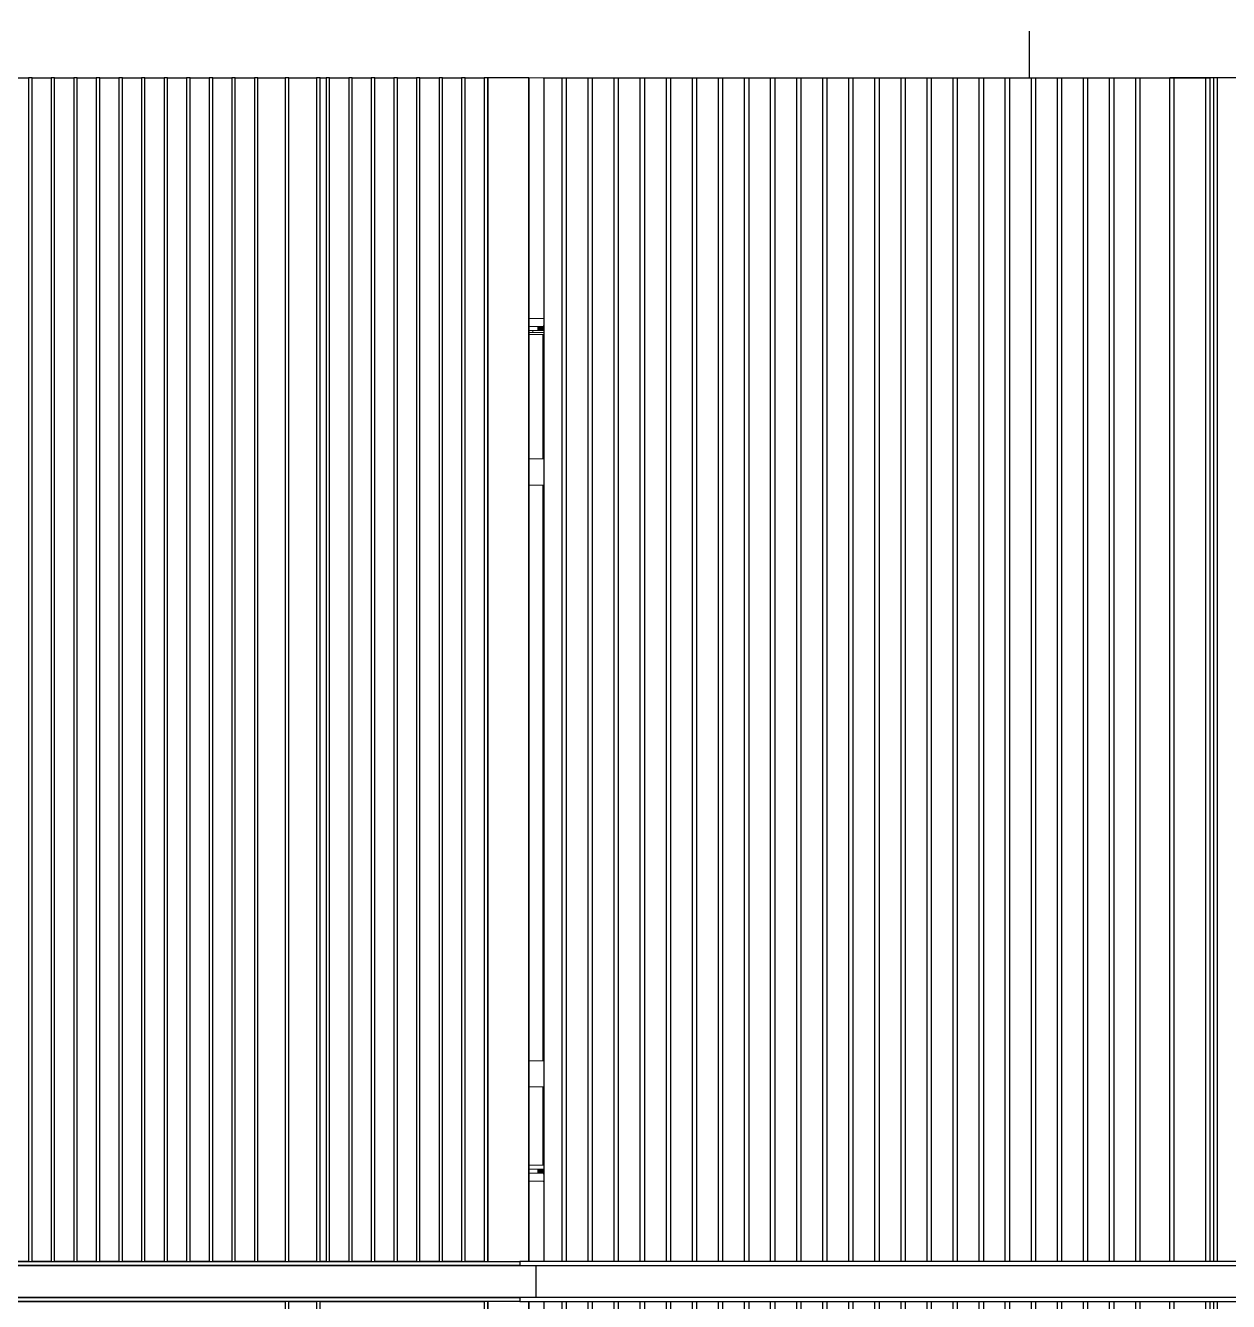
# Model space of a CAD drawing. Header units: millimetres. Extents: x 3774 to 718460, y -768339 to 192544.
# Drawn here: x 335387 to 338386, y -754964 to -751783 of the extents above; entities that cross this region are included whole.
import ezdxf
from ezdxf.enums import TextEntityAlignment as Align

# ---------------------------------------------------------------- set-up
doc = ezdxf.new("R2010")
doc.units = ezdxf.units.MM
doc.set_wipeout_variables(frame=1)
for name, pattern in [('TA_GL_000.70000', [1.925, 0.7, -0.175, 0.175, -0.175, 0.7]), ('XKITLINE00', [0]), ('XKITLINE02', [4, 2, -2])]:
    doc.linetypes.add(name, pattern=pattern)
for name, color, linetype in [('000 - 0_SYM_DWG_GRID-BUBBLE_MAIN_COLOR_1', 7, 'Continuous'), ('000 - 0_SYM_DWG_GRIDLINE_MAIN_COLOR_251', 7, 'Continuous'), ('000 - 0_SYM_DWG_LEVEL_TEXT', 7, 'Continuous'), ('010 - ASPG_EXTR_MAIN_COLOR_2', 7, 'Continuous'), ('010 - ASPG_EXTR_WIPEOUT_', 7, 'Continuous'), ('010 - ASPG_FRAMING_MAIN_COLOR_1', 7, 'Continuous'), ('010 - ASPG_FRAMING_MAIN_COLOR_2', 7, 'Continuous'), ('010 - ASPG_FRAMING_SUB_COLOR_2', 7, 'Continuous'), ('010 - ASPG_FRAMING_SUB_COLOR_3', 7, 'Continuous'), ('010 - ASPG_FRAMING_WIPEOUT_', 7, 'Continuous')]:
    doc.layers.add(name, color=color, linetype=linetype)
doc.layers.add('Bolt', color=7, linetype='Continuous', lineweight=0)
doc.layers.add('Part', color=7, linetype='Continuous', lineweight=0)
doc.styles.add('ARIAL', font='arial.ttf')
doc.styles.add('Arial_1', font='arial.ttf', dxfattribs={"height": 125})
doc.styles.add('TA', font='', dxfattribs={"height": 4.5})
doc.styles.get('TA').set_extended_font_data('Cordia New')

# ---------------------------------------------------------------- blocks, each defined once
blk = doc.blocks.new('*U5900')
at = {"color": 7}
blk.add_point((0, 0), dxfattribs=at)
at = {"layer": '000 - 0_SYM_DWG_LEVEL_TEXT', "color": 7, "style": 'Arial_1'}
for tag, p in [('LV_NAME_1', (-165.775, 11.925)), ('LV_NAME_2', (-165.787, 6.835)), ('LV_NAME_3', (-165.798, 1.744))]:
    blk.add_attdef(tag, p, '', height=3, dxfattribs=at)
blk = doc.blocks.new('*U7973')
at = {"layer": '000 - 0_SYM_DWG_GRIDLINE_MAIN_COLOR_251', "color": 7, "linetype": 'ByBlock', "ltscale": 5}
blk.add_line((16, 0), (-354.338, 0), dxfattribs=at)
at = {"color": 7, "style": 'TA', "flags": 1}
blk.add_attdef('LOCATION', (6, -6), '', height=4.5, rotation=270, dxfattribs=at)
at = {"layer": '000 - 0_SYM_DWG_GRID-BUBBLE_MAIN_COLOR_1', "color": 7, "style": 'ARIAL'}
blk.add_attdef('GRID-HEAD', text='', height=4, rotation=90, dxfattribs=at).set_placement((34, 0), align=Align.MIDDLE_CENTER)
blk = doc.blocks.new('*U5902')
at = {"layer": '000 - 0_SYM_DWG_GRIDLINE_MAIN_COLOR_251', "color": 7, "linetype": 'ByBlock', "ltscale": 5}
blk.add_line((10, 0), (-759, 0), dxfattribs=at)
at = {"color": 7, "style": 'TA', "flags": 1}
blk.add_attdef('LOCATION', (6, -6), '', height=4.5, rotation=270, dxfattribs=at)
blk = doc.blocks.new('W-1-PP19-SE-ENT3_20260407-104913_PP19_ENT3_ELE1_DIMS_1')
at = {"color": 7, "xscale": 50, "yscale": 50, "zscale": 50}
for p in [(-22800, 114550), (-22800, 111800)]:
    blk.add_blockref('*U5900', p, dxfattribs=at)
at = {"layer": '000 - 0_SYM_DWG_GRIDLINE_MAIN_COLOR_251', "color": 7, "linetype": 'TA_GL_000.70000'}
for name, p, xscale, yscale, zscale, rotation in [('*U7973', (-22800, 101510), 50.00000000000007, 50.00000000000007, 50.00000000000007, 270), ('*U5902', (-27800, 114550), 50.00000000000003, 50.00000000000003, 50.00000000000003, 180), ('*U5902', (-27800, 111800), 50.00000000000003, 50.00000000000003, 50.00000000000003, 180)]:
    blk.add_blockref(name, p, dxfattribs=dict(at, xscale=xscale, yscale=yscale, zscale=zscale, rotation=rotation))
blk = doc.blocks.new('*A6183500')
at = {"layer": 'Part', "color": 7, "linetype": 'XKITLINE00', "lineweight": 0}
for p, q in [((2179.569525, -60.453462), (2179.569525, -65.253462)), ((2179.569525, -60.453462), (2328.969438, -60.453462)), ((2179.569525, -65.253462), (2328.969438, -65.253462))]:
    blk.add_line(p, q, dxfattribs=at)
blk = doc.blocks.new('*A6193501')
at = {"layer": 'Part', "color": 7, "linetype": 'XKITLINE00', "lineweight": 0}
for q in [(2179.569525, -87.253462), (2328.969438, -82.453462)]:
    blk.add_line((2179.569525, -82.453462), q, dxfattribs=at)
blk = doc.blocks.new('*A7013583')
at = {"layer": 'Part', "color": 7, "linetype": 'XKITLINE00', "lineweight": 0}
for p, q in [((2214.209518, -68.053462), (2180.609525, -68.053462)), ((2180.609525, -68.573462), (2180.609525, -68.053462)), ((2214.209518, -68.573462), (2214.209518, -68.053462)), ((2214.209518, -68.573462), (2180.609525, -68.573462))]:
    blk.add_line(p, q, dxfattribs=at)
blk = doc.blocks.new('*A7023584')
at = {"layer": 'Part', "color": 7, "linetype": 'XKITLINE00', "lineweight": 0}
for p, q in [((2214.209518, -80.053462), (2180.609525, -80.053462)), ((2180.609525, -80.573462), (2180.609525, -80.053462)), ((2214.209518, -80.573462), (2214.209518, -80.053462)), ((2214.209518, -80.573462), (2180.609525, -80.573462))]:
    blk.add_line(p, q, dxfattribs=at)
blk = doc.blocks.new('*A7063588')
at = {"layer": 'Part', "color": 7, "linetype": 'XKITLINE00', "lineweight": 0}
for p, q in [((2190.369525, -68.053462), (2190.369525, -65.253462)), ((2192.769525, -68.053462), (2192.769525, -65.253462)), ((2190.369525, -80.053462), (2190.369525, -68.573462)), ((2192.769525, -80.053462), (2192.769525, -68.573462)), ((2190.369525, -82.453462), (2190.369525, -80.573462)), ((2192.769525, -82.453462), (2192.769525, -80.573462))]:
    blk.add_line(p, q, dxfattribs=at)
blk = doc.blocks.new('*A8343716')
at = {"layer": 'Part', "color": 7, "linetype": 'XKITLINE00', "lineweight": 0}
for p, q in [((2177.922563, -68.621462), (2177.922563, -68.573462)), ((2179.095383, -68.621462), (2177.922563, -68.621462)), ((2178.615383, -68.621462), (2178.615383, -68.573462)), ((2179.095383, -68.573462), (2179.095383, -68.621462))]:
    blk.add_line(p, q, dxfattribs=at)
blk = doc.blocks.new('*A8353717')
at = {"layer": 'Part', "color": 7, "linetype": 'XKITLINE00', "lineweight": 0}
for p, q in [((2178.248188, -68.861462), (2178.248188, -68.621462)), ((2178.248188, -68.621462), (2178.289758, -68.621462)), ((2178.289758, -68.861462), (2178.289758, -68.621462)), ((2178.769758, -68.621462), (2178.769758, -69.421462)), ((2178.608188, -69.421462), (2178.248188, -68.861462)), ((2178.248188, -68.861462), (2178.289758, -68.861462)), ((2178.289758, -68.861462), (2178.649758, -69.421462)), ((2178.769758, -69.421462), (2178.608188, -69.421462))]:
    blk.add_line(p, q, dxfattribs=at)
blk = doc.blocks.new('*A8363718')
at = {"layer": 'Part', "color": 7, "linetype": 'XKITLINE00', "lineweight": 0}
for p, q in [((2177.922563, -80.621462), (2177.922563, -80.573462)), ((2179.095383, -80.621462), (2177.922563, -80.621462)), ((2178.615383, -80.621462), (2178.615383, -80.573462)), ((2179.095383, -80.573462), (2179.095383, -80.621462))]:
    blk.add_line(p, q, dxfattribs=at)
blk = doc.blocks.new('*A8373719')
at = {"layer": 'Part', "color": 7, "linetype": 'XKITLINE00', "lineweight": 0}
for p, q in [((2178.248188, -80.861462), (2178.248188, -80.621462)), ((2178.248188, -80.621462), (2178.289758, -80.621462)), ((2178.289758, -80.861462), (2178.289758, -80.621462)), ((2178.769758, -80.621462), (2178.769758, -81.421462)), ((2178.608188, -81.421462), (2178.248188, -80.861462)), ((2178.248188, -80.861462), (2178.289758, -80.861462)), ((2178.289758, -80.861462), (2178.649758, -81.421462)), ((2178.769758, -81.421462), (2178.608188, -81.421462))]:
    blk.add_line(p, q, dxfattribs=at)
blk = doc.blocks.new('*A8383720')
at = {"layer": 'Part', "color": 7, "linetype": 'XKITLINE00', "lineweight": 0}
for p, q in [((2178.850468, -65.573462), (2178.850468, -65.493462)), ((2178.885109, -65.573462), (2178.885109, -65.533462)), ((2178.885109, -65.533462), (2179.50616, -65.533462)), ((2179.125109, -65.573462), (2179.125109, -65.533462)), ((2179.26616, -65.533462), (2179.26616, -65.493462)), ((2179.50616, -65.533462), (2179.50616, -65.493462))]:
    blk.add_line(p, q, dxfattribs=at)
blk = doc.blocks.new('*A8393721')
at = {"layer": 'Part', "color": 7, "linetype": 'XKITLINE00', "lineweight": 0}
for p, q in [((2177.729017, -65.253462), (2177.947581, -65.413462)), ((2179.471786, -65.413462), (2179.53035, -65.253462)), ((2179.951786, -65.413462), (2180.17035, -65.253462)), ((2177.947581, -65.413462), (2179.951786, -65.413462))]:
    blk.add_line(p, q, dxfattribs=at)
blk = doc.blocks.new('*A8403722')
at = {"layer": 'Part', "color": 7, "linetype": 'XKITLINE00', "lineweight": 0}
for p, q in [((2177.947581, -65.493462), (2177.947581, -65.413462)), ((2177.947581, -65.413462), (2179.951786, -65.413462)), ((2177.947581, -65.493462), (2179.951786, -65.493462)), ((2179.471786, -65.493462), (2179.471786, -65.413462)), ((2179.951786, -65.413462), (2179.951786, -65.493462))]:
    blk.add_line(p, q, dxfattribs=at)
blk = doc.blocks.new('*A8413723')
at = {"layer": 'Part', "color": 7, "linetype": 'XKITLINE00', "lineweight": 0}
for p, q in [((2177.729017, -82.453462), (2177.947581, -82.293462)), ((2177.947581, -82.293462), (2179.951786, -82.293462)), ((2179.53035, -82.453462), (2179.471786, -82.293462)), ((2179.951786, -82.293462), (2180.17035, -82.453462))]:
    blk.add_line(p, q, dxfattribs=at)
blk = doc.blocks.new('*A8423724')
at = {"layer": 'Part', "color": 7, "linetype": 'XKITLINE00', "lineweight": 0}
for p, q in [((2178.774258, -82.173462), (2178.393207, -82.173462)), ((2178.393207, -82.173462), (2178.393207, -82.213462)), ((2178.774258, -82.133462), (2178.774258, -82.173462)), ((2178.808899, -82.213462), (2178.808899, -82.133462)), ((2179.048899, -82.213462), (2179.048899, -82.133462))]:
    blk.add_line(p, q, dxfattribs=at)
blk = doc.blocks.new('*A8433725')
at = {"layer": 'Part', "color": 7, "linetype": 'XKITLINE00', "lineweight": 0}
for p, q in [((2179.951786, -82.213462), (2177.947581, -82.213462)), ((2177.947581, -82.213462), (2177.947581, -82.293462)), ((2177.947581, -82.293462), (2179.951786, -82.293462)), ((2179.471786, -82.293462), (2179.471786, -82.213462)), ((2179.951786, -82.293462), (2179.951786, -82.213462))]:
    blk.add_line(p, q, dxfattribs=at)
blk = doc.blocks.new('*A8443726')
at = {"layer": 'Part', "color": 7, "linetype": 'XKITLINE00', "lineweight": 0}
for p, q in [((2178.403273, -65.573462), (2179.496094, -65.573462)), ((2178.403273, -68.053462), (2178.403273, -65.573462)), ((2179.096094, -68.053462), (2179.096094, -65.573462)), ((2179.128094, -68.053462), (2179.128094, -65.573462)), ((2179.138468, -68.053462), (2179.138468, -65.573462)), ((2179.464094, -68.053462), (2179.464094, -65.573462)), ((2179.496094, -68.053462), (2179.496094, -65.573462)), ((2179.096094, -80.053462), (2179.096094, -68.573462)), ((2179.128094, -80.053462), (2179.128094, -68.573462)), ((2179.138468, -80.053462), (2179.138468, -68.573462)), ((2179.464094, -80.053462), (2179.464094, -68.573462)), ((2179.496094, -80.053462), (2179.496094, -68.573462)), ((2178.403273, -80.053462), (2178.403273, -69.102705)), ((2179.096094, -82.133462), (2179.096094, -80.573462)), ((2179.128094, -82.133462), (2179.128094, -80.573462)), ((2179.138468, -82.133462), (2179.138468, -80.573462)), ((2179.464094, -82.133462), (2179.464094, -80.573462)), ((2179.496094, -82.133462), (2179.496094, -80.573462)), ((2178.403273, -82.133462), (2178.403273, -81.102705)), ((2178.403273, -82.133462), (2179.496094, -82.133462))]:
    blk.add_line(p, q, dxfattribs=at)
blk = doc.blocks.new('*A8593741')
at = {"layer": 'Bolt'}
for points in [[(2178.853, -68.573), (2178.853, -68.621), (2178.58, -68.621), (2178.58, -68.573)], [(2178.793, -68.525), (2178.793, -68.573), (2178.64, -68.573), (2178.64, -68.525)]]:
    blk.add_hatch(color=7, dxfattribs=at).paths.add_polyline_path(points, flags=17)
at = {"layer": 'Bolt', "color": 7, "linetype": 'XKITLINE02', "lineweight": 0}
for p, q in [((2178.301, -68.685), (2178.301, -68.341)), ((2178.165, -68.621), (2178.165, -68.573)), ((2178.225, -68.573), (2178.225, -68.525)), ((2178.378, -68.573), (2178.378, -68.525)), ((2178.438, -68.621), (2178.438, -68.573))]:
    blk.add_line(p, q, dxfattribs=at)
at = {"layer": 'Bolt', "color": 7, "linetype": 'XKITLINE00', "lineweight": 0}
for p, q in [((2178.717, -68.685), (2178.717, -68.341)), ((2178.58, -68.621), (2178.58, -68.573)), ((2178.64, -68.573), (2178.64, -68.525)), ((2178.793, -68.573), (2178.793, -68.525)), ((2178.853, -68.621), (2178.853, -68.573))]:
    blk.add_line(p, q, dxfattribs=at)
blk = doc.blocks.new('*A8603742')
at = {"layer": 'Bolt'}
for points in [[(2178.853, -80.573), (2178.853, -80.621), (2178.58, -80.621), (2178.58, -80.573)], [(2178.793, -80.525), (2178.793, -80.573), (2178.64, -80.573), (2178.64, -80.525)]]:
    blk.add_hatch(color=7, dxfattribs=at).paths.add_polyline_path(points, flags=17)
at = {"layer": 'Bolt', "color": 7, "linetype": 'XKITLINE02', "lineweight": 0}
for p, q in [((2178.301, -80.685), (2178.301, -80.341)), ((2178.165, -80.621), (2178.165, -80.573)), ((2178.225, -80.573), (2178.225, -80.525)), ((2178.378, -80.573), (2178.378, -80.525)), ((2178.438, -80.621), (2178.438, -80.573))]:
    blk.add_line(p, q, dxfattribs=at)
at = {"layer": 'Bolt', "color": 7, "linetype": 'XKITLINE00', "lineweight": 0}
for p, q in [((2178.717, -80.685), (2178.717, -80.341)), ((2178.58, -80.621), (2178.58, -80.573)), ((2178.64, -80.573), (2178.64, -80.525)), ((2178.793, -80.573), (2178.793, -80.525)), ((2178.853, -80.621), (2178.853, -80.573))]:
    blk.add_line(p, q, dxfattribs=at)
blk = doc.blocks.new('*A8613743')
at = {"layer": 'Bolt'}
for points in [[(2178.259, -65.493), (2178.259, -65.413), (2178.532, -65.413), (2178.532, -65.493)], [(2179.367, -65.493), (2179.367, -65.413), (2179.64, -65.413), (2179.64, -65.493)]]:
    blk.add_hatch(color=7, dxfattribs=at).paths.add_polyline_path(points, flags=17)
at = {"layer": 'Bolt', "color": 7, "linetype": 'XKITLINE00', "lineweight": 0}
for p, q in [((2178.395, -65.35), (2178.395, -65.693)), ((2179.504, -65.35), (2179.504, -65.693)), ((2178.259, -65.413), (2178.259, -65.493)), ((2178.532, -65.413), (2178.532, -65.493)), ((2179.367, -65.413), (2179.367, -65.493)), ((2179.64, -65.413), (2179.64, -65.493))]:
    blk.add_line(p, q, dxfattribs=at)
blk = doc.blocks.new('*A8623744')
at = {"layer": 'Bolt', "color": 7, "linetype": 'XKITLINE02', "lineweight": 0}
blk.add_line((2178.874027, -65.773462), (2179.171386, -65.773462), dxfattribs=at)
blk = doc.blocks.new('*A8633745')
at = {"layer": 'Bolt', "color": 7, "linetype": 'XKITLINE02', "lineweight": 0}
blk.add_line((2179.025339, -81.933462), (2178.727981, -81.933462), dxfattribs=at)
blk = doc.blocks.new('*A8643746')
at = {"layer": 'Bolt'}
for points in [[(2178.259, -82.293), (2178.259, -82.213), (2178.532, -82.213), (2178.532, -82.293)], [(2179.367, -82.293), (2179.367, -82.213), (2179.64, -82.213), (2179.64, -82.293)]]:
    blk.add_hatch(color=7, dxfattribs=at).paths.add_polyline_path(points, flags=17)
at = {"layer": 'Bolt', "color": 7, "linetype": 'XKITLINE00', "lineweight": 0}
for p, q in [((2178.395, -82.357), (2178.395, -82.013)), ((2179.504, -82.357), (2179.504, -82.013)), ((2178.259, -82.293), (2178.259, -82.213)), ((2178.532, -82.293), (2178.532, -82.213)), ((2179.367, -82.293), (2179.367, -82.213)), ((2179.64, -82.293), (2179.64, -82.213))]:
    blk.add_line(p, q, dxfattribs=at)
blk = doc.blocks.new('*A8693751')
at = {"layer": 'Part', "color": 7, "linetype": 'XKITLINE00', "lineweight": 0}
for p, q in [((2181.329603, -82.453462), (2181.489603, -82.293462)), ((2181.489603, -82.293462), (2183.249603, -82.293462)), ((2183.249603, -82.293462), (2183.409603, -82.453462))]:
    blk.add_line(p, q, dxfattribs=at)
blk = doc.blocks.new('*A8703752')
at = {"layer": 'Part', "color": 7, "linetype": 'XKITLINE00', "lineweight": 0}
for p, q in [((2182.345603, -81.421462), (2182.345603, -80.621462)), ((2182.345603, -80.621462), (2182.393603, -80.621462)), ((2182.393603, -81.421462), (2182.393603, -80.621462)), ((2182.345603, -80.861462), (2182.393603, -80.861462)), ((2182.345603, -81.421462), (2182.393603, -81.421462))]:
    blk.add_line(p, q, dxfattribs=at)
blk = doc.blocks.new('*A8713753')
at = {"layer": 'Part', "color": 7, "linetype": 'XKITLINE00', "lineweight": 0}
for p, q in [((2181.969603, -80.573462), (2181.969603, -80.621462)), ((2181.969603, -80.621462), (2182.769603, -80.621462)), ((2182.769603, -80.621462), (2182.769603, -80.573462))]:
    blk.add_line(p, q, dxfattribs=at)
blk = doc.blocks.new('*A8723754')
at = {"layer": 'Part', "color": 7, "linetype": 'XKITLINE00', "lineweight": 0}
for p, q in [((2181.969603, -68.573462), (2181.969603, -68.621462)), ((2181.969603, -68.621462), (2182.769603, -68.621462)), ((2182.769603, -68.621462), (2182.769603, -68.573462))]:
    blk.add_line(p, q, dxfattribs=at)
blk = doc.blocks.new('*A8733755')
at = {"layer": 'Part', "color": 7, "linetype": 'XKITLINE00', "lineweight": 0}
for p, q in [((2182.345603, -69.421462), (2182.345603, -68.621462)), ((2182.345603, -68.621462), (2182.393603, -68.621462)), ((2182.393603, -69.421462), (2182.393603, -68.621462)), ((2182.345603, -68.861462), (2182.393603, -68.861462)), ((2182.345603, -69.421462), (2182.393603, -69.421462))]:
    blk.add_line(p, q, dxfattribs=at)
blk = doc.blocks.new('*A8743756')
at = {"layer": 'Part', "color": 7, "linetype": 'XKITLINE00', "lineweight": 0}
for p, q in [((2182.393603, -65.573462), (2182.393603, -65.493462)), ((2182.433603, -65.573462), (2182.433603, -65.533462)), ((2182.433603, -65.533462), (2182.873603, -65.533462)), ((2182.873603, -65.533462), (2182.873603, -65.493462))]:
    blk.add_line(p, q, dxfattribs=at)
blk = doc.blocks.new('*A8753757')
at = {"layer": 'Part', "color": 7, "linetype": 'XKITLINE00', "lineweight": 0}
for p, q in [((2181.489603, -65.413462), (2181.329603, -65.253462)), ((2183.409603, -65.253462), (2183.249603, -65.413462)), ((2183.249603, -65.413462), (2181.489603, -65.413462))]:
    blk.add_line(p, q, dxfattribs=at)
blk = doc.blocks.new('*A8763758')
at = {"layer": 'Part', "color": 7, "linetype": 'XKITLINE00', "lineweight": 0}
for p, q in [((2181.489603, -65.493462), (2181.489603, -65.413462)), ((2181.489603, -65.413462), (2183.249603, -65.413462)), ((2181.489603, -65.493462), (2183.249603, -65.493462)), ((2183.249603, -65.493462), (2183.249603, -65.413462))]:
    blk.add_line(p, q, dxfattribs=at)
blk = doc.blocks.new('*A8773759')
at = {"layer": 'Part', "color": 7, "linetype": 'XKITLINE00', "lineweight": 0}
for p, q in [((2150.000175, -65.253462), (2150.000175, -60.453462)), ((2150.000175, -60.453462), (2179.569525, -60.453462)), ((2179.569525, -65.253462), (2179.569525, -60.453462)), ((2150.000175, -65.253462), (2179.569525, -65.253462))]:
    blk.add_line(p, q, dxfattribs=at)
blk = doc.blocks.new('*A8783760')
at = {"layer": 'Part', "color": 7, "linetype": 'XKITLINE00', "lineweight": 0}
for p, q in [((2180.065187, -68.053462), (2150.601224, -68.053462)), ((2150.601224, -68.573462), (2150.601224, -68.053462)), ((2179.56513, -68.573462), (2179.56513, -68.053462)), ((2179.597134, -68.525462), (2179.597134, -68.053462)), ((2180.033183, -68.053462), (2180.033183, -68.525462)), ((2180.065187, -68.573462), (2180.065187, -68.053462)), ((2180.065187, -68.573462), (2150.601224, -68.573462)), ((2180.033183, -68.525462), (2179.597134, -68.525462))]:
    blk.add_line(p, q, dxfattribs=at)
blk = doc.blocks.new('*A8793761')
at = {"layer": 'Part', "color": 7, "linetype": 'XKITLINE00', "lineweight": 0}
for p, q in [((2180.065187, -80.053462), (2150.601224, -80.053462)), ((2150.601224, -80.573462), (2150.601224, -80.053462)), ((2179.56513, -80.573462), (2179.56513, -80.053462)), ((2179.597134, -80.525462), (2179.597134, -80.053462)), ((2180.033183, -80.053462), (2180.033183, -80.525462)), ((2180.065187, -80.573462), (2180.065187, -80.053462)), ((2180.065187, -80.573462), (2150.601224, -80.573462)), ((2180.033183, -80.525462), (2179.597134, -80.525462))]:
    blk.add_line(p, q, dxfattribs=at)
blk = doc.blocks.new('*A8803762')
at = {"layer": 'Part', "color": 7, "linetype": 'XKITLINE00', "lineweight": 0}
for p, q in [((2150.000175, -87.253462), (2150.000175, -82.453462)), ((2150.000175, -82.453462), (2179.569525, -82.453462)), ((2179.569525, -87.253462), (2179.569525, -82.453462)), ((2150.000175, -87.253462), (2179.569525, -87.253462))]:
    blk.add_line(p, q, dxfattribs=at)
blk = doc.blocks.new('*A9043786')
at = {"layer": 'Bolt', "color": 7, "linetype": 'XKITLINE02', "lineweight": 0}
for p, q in [((2182.345603, -81.877462), (2182.305603, -81.877462)), ((2182.393603, -81.877462), (2182.345603, -81.877462)), ((2182.456963, -81.933462), (2182.113603, -81.933462)), ((2182.345603, -81.989462), (2182.305603, -81.989462)), ((2182.393603, -81.989462), (2182.345603, -81.989462))]:
    blk.add_line(p, q, dxfattribs=at)
blk = doc.blocks.new('*A9053787')
at = {"layer": 'Bolt'}
for points in [[(2182.074, -80.573), (2182.074, -80.525), (2182.186, -80.525), (2182.186, -80.573)], [(2182.074, -80.621), (2182.074, -80.573), (2182.186, -80.573), (2182.186, -80.621)], [(2182.554, -80.573), (2182.554, -80.525), (2182.666, -80.525), (2182.666, -80.573)], [(2182.554, -80.621), (2182.554, -80.573), (2182.666, -80.573), (2182.666, -80.621)]]:
    blk.add_hatch(color=7, dxfattribs=at).paths.add_polyline_path(points, flags=17)
at = {"layer": 'Bolt', "color": 7, "linetype": 'XKITLINE00', "lineweight": 0}
for p, q in [((2182.13, -80.685), (2182.13, -80.341)), ((2182.61, -80.685), (2182.61, -80.341)), ((2182.074, -80.573), (2182.074, -80.525)), ((2182.074, -80.621), (2182.074, -80.573)), ((2182.186, -80.573), (2182.186, -80.525)), ((2182.186, -80.621), (2182.186, -80.573)), ((2182.554, -80.573), (2182.554, -80.525)), ((2182.554, -80.621), (2182.554, -80.573)), ((2182.666, -80.573), (2182.666, -80.525)), ((2182.666, -80.621), (2182.666, -80.573))]:
    blk.add_line(p, q, dxfattribs=at)
blk = doc.blocks.new('*A9063788')
at = {"layer": 'Bolt'}
for points in [[(2182.074, -68.573), (2182.074, -68.525), (2182.186, -68.525), (2182.186, -68.573)], [(2182.074, -68.621), (2182.074, -68.573), (2182.186, -68.573), (2182.186, -68.621)], [(2182.554, -68.573), (2182.554, -68.525), (2182.666, -68.525), (2182.666, -68.573)], [(2182.554, -68.621), (2182.554, -68.573), (2182.666, -68.573), (2182.666, -68.621)]]:
    blk.add_hatch(color=7, dxfattribs=at).paths.add_polyline_path(points, flags=17)
at = {"layer": 'Bolt', "color": 7, "linetype": 'XKITLINE00', "lineweight": 0}
for p, q in [((2182.13, -68.685), (2182.13, -68.341)), ((2182.61, -68.685), (2182.61, -68.341)), ((2182.074, -68.573), (2182.074, -68.525)), ((2182.074, -68.621), (2182.074, -68.573)), ((2182.186, -68.573), (2182.186, -68.525)), ((2182.186, -68.621), (2182.186, -68.573)), ((2182.554, -68.573), (2182.554, -68.525)), ((2182.554, -68.621), (2182.554, -68.573)), ((2182.666, -68.573), (2182.666, -68.525)), ((2182.666, -68.621), (2182.666, -68.573))]:
    blk.add_line(p, q, dxfattribs=at)
blk = doc.blocks.new('*A9073789')
at = {"layer": 'Bolt'}
for points in [[(2181.786, -65.413), (2181.786, -65.493), (2181.674, -65.493), (2181.674, -65.413)], [(2183.066, -65.413), (2183.066, -65.493), (2182.954, -65.493), (2182.954, -65.413)]]:
    blk.add_hatch(color=7, dxfattribs=at).paths.add_polyline_path(points, flags=17)
at = {"layer": 'Bolt', "color": 7, "linetype": 'XKITLINE00', "lineweight": 0}
for p, q in [((2181.73, -65.35), (2181.73, -65.693)), ((2183.01, -65.35), (2183.01, -65.693)), ((2181.674, -65.413), (2181.674, -65.493)), ((2181.786, -65.413), (2181.786, -65.493)), ((2182.954, -65.413), (2182.954, -65.493)), ((2183.066, -65.413), (2183.066, -65.493))]:
    blk.add_line(p, q, dxfattribs=at)
blk = doc.blocks.new('*A9083790')
at = {"layer": 'Bolt', "color": 7, "linetype": 'XKITLINE02', "lineweight": 0}
for p, q in [((2182.282243, -65.773462), (2182.625603, -65.773462)), ((2182.345603, -65.717462), (2182.393603, -65.717462)), ((2182.345603, -65.829462), (2182.393603, -65.829462)), ((2182.393603, -65.717462), (2182.433603, -65.717462)), ((2182.393603, -65.829462), (2182.433603, -65.829462))]:
    blk.add_line(p, q, dxfattribs=at)
blk = doc.blocks.new('*A9193801')
at = {"layer": 'Part', "color": 7, "linetype": 'XKITLINE00', "lineweight": 0}
for p, q in [((2182.769603, -65.573462), (2181.969603, -65.573462)), ((2181.969603, -68.053462), (2181.969603, -65.573462)), ((2182.769603, -68.053462), (2182.769603, -65.573462)), ((2181.969603, -80.053462), (2181.969603, -68.621462)), ((2182.769603, -80.053462), (2182.769603, -68.621462)), ((2181.969603, -82.133462), (2181.969603, -80.621462)), ((2182.769603, -82.133462), (2182.769603, -80.621462)), ((2181.969603, -82.133462), (2182.769603, -82.133462))]:
    blk.add_line(p, q, dxfattribs=at)
blk = doc.blocks.new('*A9233805')
at = {"layer": 'Part', "color": 7, "linetype": 'XKITLINE00', "lineweight": 0}
for p, q in [((2183.249603, -82.213462), (2181.489603, -82.213462)), ((2181.489603, -82.213462), (2181.489603, -82.293462)), ((2183.249603, -82.293462), (2181.489603, -82.293462)), ((2183.249603, -82.213462), (2183.249603, -82.293462))]:
    blk.add_line(p, q, dxfattribs=at)
blk = doc.blocks.new('*A9243806')
at = {"layer": 'Part', "color": 7, "linetype": 'XKITLINE00', "lineweight": 0}
for p, q in [((2182.305603, -82.173462), (2181.865603, -82.173462)), ((2181.865603, -82.173462), (2181.865603, -82.213462)), ((2182.305603, -82.133462), (2182.305603, -82.173462)), ((2182.345603, -82.213462), (2182.345603, -82.133462))]:
    blk.add_line(p, q, dxfattribs=at)
blk = doc.blocks.new('*A9263808')
at = {"layer": 'Bolt'}
for points in [[(2181.786, -82.213), (2181.786, -82.293), (2181.674, -82.293), (2181.674, -82.213)], [(2183.066, -82.213), (2183.066, -82.293), (2182.954, -82.293), (2182.954, -82.213)]]:
    blk.add_hatch(color=7, dxfattribs=at).paths.add_polyline_path(points, flags=17)
at = {"layer": 'Bolt', "color": 7, "linetype": 'XKITLINE00', "lineweight": 0}
for p, q in [((2181.73, -82.357), (2181.73, -82.013)), ((2183.01, -82.357), (2183.01, -82.013)), ((2181.674, -82.293), (2181.674, -82.213)), ((2181.786, -82.293), (2181.786, -82.213)), ((2182.954, -82.293), (2182.954, -82.213)), ((2183.066, -82.293), (2183.066, -82.213))]:
    blk.add_line(p, q, dxfattribs=at)
blk = doc.blocks.new('W-1-PP19-SE-ENT3_20260407-111149_PP19_ENT3_SE_ELE3')
at = {"color": 7, "lineweight": 0, "xscale": 125, "yscale": 125, "zscale": 125}
for name in ['*A8773759', '*A6183500', '*A8393721', '*A8403722', '*A8613743', '*A8753757', '*A8763758', '*A9073789', '*A7063588', '*A8443726', '*A8383720', '*A9193801', '*A9083790', '*A8743756', '*A8623744', '*A8783760', '*A7013583', '*A8593741', '*A9063788', '*A8343716', '*A8353717', '*A8723754', '*A8733755', '*A8793761', '*A7023584', '*A8603742', '*A9053787', '*A8363718', '*A8373719', '*A8713753', '*A8703752', '*A8643746', '*A8633745', '*A9263808', '*A9043786', '*A8433725', '*A8423724', '*A9233805', '*A9243806', '*A8803762', '*A8413723', '*A6193501', '*A8693751']:
    blk.add_blockref(name, (-296446.190625, 122106.68275), dxfattribs=at)
blk = doc.blocks.new('*U5926')
at = {"color": 7}
blk.add_wipeout([(50, 0), (1350, 0), (1350, 8350), (50, 8350)], dxfattribs=at).dxf.layer = '010 - ASPG_EXTR_WIPEOUT_'
at = {"layer": '010 - ASPG_FRAMING_SUB_COLOR_2', "color": 7}
blk.add_lwpolyline([(50, 0), (1350, 0), (1350, 8350), (50, 8350)], close=True, dxfattribs=at)
at = {"color": 7}
blk.add_wipeout([(-50, 0), (50, 0), (50, 8350), (-50, 8350)], dxfattribs=at).dxf.layer = '010 - ASPG_EXTR_WIPEOUT_'
at = {"layer": '010 - ASPG_EXTR_MAIN_COLOR_2', "color": 7}
blk.add_lwpolyline([(58.5, 0), (68.8, 0), (68.8, 8350), (58.5, 8350)], close=True, dxfattribs=at)
at = {"layer": '010 - ASPG_FRAMING_MAIN_COLOR_1', "color": 7}
for points in [[(-50, 0), (-40, 0), (-40, 8350), (-50, 8350)], [(40, 0), (50, 0), (50, 8350), (40, 8350)]]:
    blk.add_lwpolyline(points, close=True, dxfattribs=at)
at = {"layer": '010 - ASPG_FRAMING_SUB_COLOR_2', "color": 7}
blk.add_lwpolyline([(-50, 0), (50, 0), (50, 8350), (-50, 8350)], close=True, dxfattribs=at)
blk = doc.blocks.new('*U5928')
at = {"color": 7}
blk.add_wipeout([(50, 0), (1610, 0), (1610, 8350), (50, 8350)], dxfattribs=at).dxf.layer = '010 - ASPG_EXTR_WIPEOUT_'
at = {"layer": '010 - ASPG_EXTR_MAIN_COLOR_2', "color": 7}
for points in [[(125, 0), (135.2, 0), (135.2, 8350), (125, 8350)], [(190, 0), (200.2, 0), (200.2, 8350), (190, 8350)], [(255, 0), (265.2, 0), (265.2, 8350), (255, 8350)], [(320, 0), (330.2, 0), (330.2, 8350), (320, 8350)], [(385, 0), (395.2, 0), (395.2, 8350), (385, 8350)], [(450, 0), (460.2, 0), (460.2, 8350), (450, 8350)], [(515, 0), (525.2, 0), (525.2, 8350), (515, 8350)], [(580, 0), (590.2, 0), (590.2, 8350), (580, 8350)], [(645, 0), (655.2, 0), (655.2, 8350), (645, 8350)], [(710, 0), (720.2, 0), (720.2, 8350), (710, 8350)], [(775, 0), (785.2, 0), (785.2, 8350), (775, 8350)], [(840, 0), (850.2, 0), (850.2, 8350), (840, 8350)], [(905, 0), (915.2, 0), (915.2, 8350), (905, 8350)], [(970, 0), (980.2, 0), (980.2, 8350), (970, 8350)], [(1035, 0), (1045.2, 0), (1045.2, 8350), (1035, 8350)], [(1100, 0), (1110.2, 0), (1110.2, 8350), (1100, 8350)], [(1165, 0), (1175.2, 0), (1175.2, 8350), (1165, 8350)], [(1230, 0), (1240.2, 0), (1240.2, 8350), (1230, 8350)], [(1295, 0), (1305.2, 0), (1305.2, 8350), (1295, 8350)], [(1360, 0), (1370.2, 0), (1370.2, 8350), (1360, 8350)], [(1425, 0), (1435.2, 0), (1435.2, 8350), (1425, 8350)], [(1490, 0), (1500.2, 0), (1500.2, 8350), (1490, 8350)], [(1555, 0), (1565.2, 0), (1565.2, 8350), (1555, 8350)]]:
    blk.add_lwpolyline(points, close=True, dxfattribs=at)
at = {"layer": '010 - ASPG_FRAMING_SUB_COLOR_2', "color": 7}
blk.add_lwpolyline([(50, 0), (1610, 0), (1610, 8350), (50, 8350)], close=True, dxfattribs=at)
at = {"color": 7}
blk.add_wipeout([(-50, 0), (50, 0), (50, 8350), (-50, 8350)], dxfattribs=at).dxf.layer = '010 - ASPG_EXTR_WIPEOUT_'
at = {"layer": '010 - ASPG_FRAMING_MAIN_COLOR_1', "color": 7}
for points in [[(-50, 0), (-40, 0), (-40, 8350), (-50, 8350)], [(40, 0), (50, 0), (50, 8350), (40, 8350)]]:
    blk.add_lwpolyline(points, close=True, dxfattribs=at)
at = {"layer": '010 - ASPG_FRAMING_SUB_COLOR_2', "color": 7}
blk.add_lwpolyline([(-50, 0), (50, 0), (50, 8350), (-50, 8350)], close=True, dxfattribs=at)
blk = doc.blocks.new('*U5932')
at = {"color": 7}
blk.add_wipeout([(0, 0), (8.7, 0), (8.7, 8350), (0, 8350)], dxfattribs=at)
blk.add_lwpolyline([(0, 0), (8.7, 0), (8.7, 8350), (0, 8350)], close=True, dxfattribs=at)
blk = doc.blocks.new('*U5931')
at = {"color": 7}
blk.add_wipeout([(0, 0), (9.2, 0), (9.2, 8350), (0, 8350)], dxfattribs=at)
blk.add_lwpolyline([(0, 0), (9.2, 0), (9.2, 8350), (0, 8350)], close=True, dxfattribs=at)
blk = doc.blocks.new('*U5933')
at = {"color": 7}
blk.add_wipeout([(0, 0), (102.2, 0), (102.2, 8350), (0, 8350)], dxfattribs=at)
blk.add_lwpolyline([(0, 0), (102.2, 0), (102.2, 8350), (0, 8350)], close=True, dxfattribs=at)
blk = doc.blocks.new('000_ASPG_TYP_FILES_FRAMING_EXTR_BREAKLINE__FRONT_VIEW_')
at = {"color": 7}
blk.add_wipeout([(0, -40), (140, -40), (140, 40), (0, 40)], dxfattribs=at).dxf.layer = '010 - ASPG_FRAMING_WIPEOUT_'
at = {"layer": '010 - ASPG_FRAMING_MAIN_COLOR_2', "color": 7}
blk.add_lwpolyline([(0, -40), (140, -40), (140, 40), (0, 40)], close=True, dxfattribs=at)
at = {"color": 7}
for points in [[(-40, 40), (180, 40), (180, 50), (-40, 50)], [(-40, -50), (180, -50), (180, -40), (-40, -40)]]:
    blk.add_wipeout(points, dxfattribs=at).dxf.layer = '010 - ASPG_FRAMING_WIPEOUT_'
at = {"layer": '010 - ASPG_FRAMING_MAIN_COLOR_1', "color": 7}
for points in [[(-40, 40), (180, 40), (180, 50), (-40, 50)], [(-40, -50), (180, -50), (180, -40), (-40, -40)]]:
    blk.add_lwpolyline(points, close=True, dxfattribs=at)
blk = doc.blocks.new('000_ASPG_TYP_FILES_FRAMING_EXTR_BREAKLINE__FROFADadffASafafsAFNT_VIEW')
at = {"color": 7}
blk.add_blockref('000_ASPG_TYP_FILES_FRAMING_EXTR_BREAKLINE__FRONT_VIEW_', (0, 0), dxfattribs=at)
blk = doc.blocks.new('*U5950')
at = {"color": 7}
blk.add_wipeout([(0, 0), (8.7, 0), (8.7, 2950), (0, 2950)], dxfattribs=at)
blk.add_lwpolyline([(0, 0), (8.7, 0), (8.7, 2950), (0, 2950)], close=True, dxfattribs=at)
blk = doc.blocks.new('*U5945')
at = {"color": 7}
blk.add_wipeout([(0, -40), (3704.6, -40), (3704.6, 40), (0, 40)], dxfattribs=at).dxf.layer = '010 - ASPG_FRAMING_WIPEOUT_'
at = {"layer": '010 - ASPG_FRAMING_SUB_COLOR_3', "color": 7}
blk.add_lwpolyline([(0, -40), (3704.6, -40), (3704.6, 40), (0, 40)], close=True, dxfattribs=at)
at = {"color": 7}
for points in [[(-40, 40), (3779.6, 40), (3779.6, 50), (-40, 50)], [(-40, -50), (3779.6, -50), (3779.6, -40), (-40, -40)]]:
    blk.add_wipeout(points, dxfattribs=at).dxf.layer = '010 - ASPG_FRAMING_WIPEOUT_'
at = {"layer": '010 - ASPG_FRAMING_SUB_COLOR_2', "color": 7}
for points in [[(-40, 40), (3779.6, 40), (3779.6, 50), (-40, 50)], [(-40, -50), (3779.6, -50), (3779.6, -40), (-40, -40)]]:
    blk.add_lwpolyline(points, close=True, dxfattribs=at)
blk = doc.blocks.new('*U7969')
at = {"color": 7}
blk.add_wipeout([(0, -40), (18510.6, -40), (18510.6, 40), (0, 40)], dxfattribs=at).dxf.layer = '010 - ASPG_FRAMING_WIPEOUT_'
at = {"layer": '010 - ASPG_FRAMING_MAIN_COLOR_2', "color": 7}
blk.add_lwpolyline([(0, -40), (18510.6, -40), (18510.6, 40), (0, 40)], close=True, dxfattribs=at)
at = {"color": 7}
for points in [[(-40, 40), (18511, 40), (18511, 50), (-40, 50)], [(-40, -50), (18511, -50), (18511, -40), (-40, -40)]]:
    blk.add_wipeout(points, dxfattribs=at).dxf.layer = '010 - ASPG_FRAMING_WIPEOUT_'
at = {"layer": '010 - ASPG_FRAMING_MAIN_COLOR_1', "color": 7}
for points in [[(-40, 40), (18511, 40), (18511, 50), (-40, 50)], [(-40, -50), (18511, -50), (18511, -40), (-40, -40)]]:
    blk.add_lwpolyline(points, close=True, dxfattribs=at)
blk = doc.blocks.new('*U6996')
at = {"color": 7}
blk.add_wipeout([(0, 0), (3761.7, 0), (3761.7, 2900), (0, 2900)], dxfattribs=at)
blk.add_lwpolyline([(0, 0), (3761.7, 0), (3761.7, 2900), (0, 2900)], close=True, dxfattribs=at)
blk = doc.blocks.new('*U6997')
at = {"color": 7}
blk.add_wipeout([(0, 0), (3761.7, 0), (3761.7, 2950), (0, 2950)], dxfattribs=at)
blk.add_lwpolyline([(0, 0), (3761.7, 0), (3761.7, 2950), (0, 2950)], close=True, dxfattribs=at)
blk = doc.blocks.new('W-1-PP19-SE-ENT3_20260407-131650_PP19_ENT3_ASPG_ELE3')
at = {"color": 7, "xscale": -1}
for name, p in [('*U6997', (-24048.3, 111600)), ('*U6996', (-24048.3, 108600))]:
    blk.add_blockref(name, p, dxfattribs=at)
at = {"color": 7}
blk.add_blockref('*U5926', (-22400, 106200), dxfattribs=at)
for name, p in [('*U5950', (-25295.2, 111600)), ('*U5950', (-25238.9, 111600)), ('*U5950', (-25182.6, 111600)), ('*U5950', (-25126.4, 111600)), ('*U5950', (-25070.1, 111600)), ('*U5950', (-25013.8, 111600)), ('*U5950', (-24957.5, 111600)), ('*U5950', (-24901.2, 111600)), ('*U5950', (-24844.9, 111600)), ('*U5950', (-24788.6, 111600)), ('*U5950', (-24732.3, 111600)), ('*U5931', (-24655.7, 106200)), ('*U5931', (-24577.3, 106200)), ('*U5950', (-24497, 111600)), ('*U5950', (-24440.7, 111600)), ('*U5950', (-24384.4, 111600)), ('*U5950', (-24328.1, 111600)), ('*U5950', (-24271.8, 111600)), ('*U5950', (-24215.5, 111600)), ('*U5932', (-24159.2, 106200))]:
    blk.add_blockref(name, p, dxfattribs=at)
at = {"color": 7, "xscale": -1}
blk.add_blockref('*U5928', (-22400, 106200), dxfattribs=at)
at = {"color": 7}
for name, p in [('*U5950', (-24553.3, 111600)), ('*U5933', (-24150.5, 106200))]:
    blk.add_blockref(name, p, dxfattribs=at)
at = {"color": 7, "xscale": -1, "rotation": 180}
blk.add_blockref('000_ASPG_TYP_FILES_FRAMING_EXTR_BREAKLINE__FROFADadffASafafsAFNT_VIEW', (-24030.4, 111550), dxfattribs=at)
at = {"color": 7, "xscale": -1}
blk.add_blockref('*U5945', (-24030.4, 111550), dxfattribs=at)
at = {"color": 7}
blk.add_blockref('*U7969', (-24030.4, 111550), dxfattribs=at)

msp = doc.modelspace()

# ---------------------------------------------------------------- block references
at = {"color": 7}
msp.add_blockref('W-1-PP19-SE-ENT3_20260407-111149_PP19_ENT3_SE_ELE3', (360689.371, -866463.718), dxfattribs=at)

# ---------------------------------------------------------------- next in the draw order: block references
msp.add_blockref('W-1-PP19-SE-ENT3_20260407-104913_PP19_ENT3_ELE1_DIMS_1', (360689.371, -866463.718), dxfattribs=at)

# ---------------------------------------------------------------- next in the draw order: block references
msp.add_blockref('W-1-PP19-SE-ENT3_20260407-131650_PP19_ENT3_ASPG_ELE3', (360689.371, -866463.718), dxfattribs=at)

doc.saveas('drawing.dxf')
